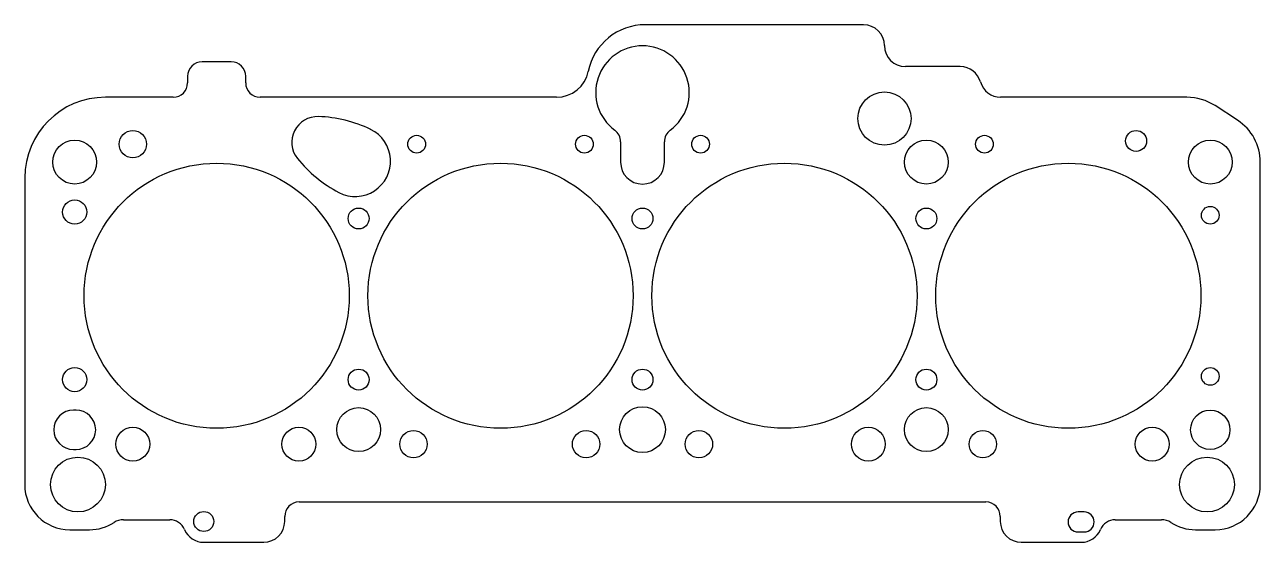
# Model space of a CAD drawing. Header units: millimetres. Extents: x -192 to 192, y -190 to -30.
import ezdxf

# ---------------------------------------------------------------- set-up
doc = ezdxf.new("R2010")
doc.units = ezdxf.units.MM

msp = doc.modelspace()

# ---------------------------------------------------------------- linework, layer by layer
at = {"color": 7, "linetype": 'Continuous', "lineweight": 25}
for p, q in [((68.5, -29.75), (0.84, -29.75)), ((-127.5, -41.25), (-136.5, -41.25)), ((-141, -45.75), (-141, -47.75)), ((-123, -47.75), (-123, -45.75)), ((98.5, -42.75), (81.5, -42.75)), ((-145.5, -52.25), (-166.5, -52.25)), ((-26.61, -52.25), (-118.5, -52.25)), ((168.75, -52.25), (111.02, -52.25)), ((184.45, -59.38), (177.48, -54.84)), ((-6.8, -66.07), (-6.8, -72.37)), ((6.8, -72.37), (6.8, -66.07)), ((191.5, -172.35), (191.5, -72.37)), ((-191.5, -77.25), (-191.5, -172.35)), ((-175.6, -149.25), (-176.4, -149.25)), ((-176.4, -161.45), (-175.6, -161.45)), ((-106.4, -177.75), (106.4, -177.75)), ((-160.84, -183.25), (-146.55, -183.25)), ((-110.9, -183.75), (-110.9, -182.25)), ((110.9, -182.25), (110.9, -183.75)), ((136.9, -180.85), (135, -180.85)), ((146.55, -183.25), (160.84, -183.25)), ((-177.5, -186.35), (-171.39, -186.35)), ((135, -187.05), (136.9, -187.05)), ((171.39, -186.35), (177.5, -186.35)), ((-136, -190.25), (-117.4, -190.25)), ((117.4, -190.25), (136, -190.25))]:
    msp.add_line(p, q, dxfattribs=at)
for centre, radius in [((75, -58.85), 8.25), ((-158, -66.8), 4.25), ((-70, -66.8), 2.75), ((-18, -66.8), 2.75), ((18, -66.8), 2.75), ((106, -66.8), 2.75), ((153, -65.8), 3.25), ((-176, -72.37), 6.8), ((88, -72.37), 6.8), ((176, -72.37), 6.8), ((-132, -113.8), 41.1), ((-44, -113.8), 41.1), ((44, -113.8), 41.1), ((132, -113.8), 41.1), ((-176, -87.85), 3.75), ((-88, -89.85), 3.25), ((0, -89.85), 3.25), ((88, -89.85), 3.25), ((176, -88.85), 2.75), ((-176, -139.8), 3.75), ((-88, -139.8), 3.25), ((0, -139.8), 3.25), ((88, -139.8), 3.25), ((176, -138.8), 2.75), ((-88, -155.3), 6.8), ((0, -155.3), 7.1), ((88, -155.3), 6.8), ((176, -155.35), 6.1), ((-158, -159.83), 5.25), ((-106.5, -159.83), 5.25), ((-71, -159.83), 4.25), ((-17.5, -159.83), 4.25), ((17.5, -159.83), 4.25), ((70, -159.83), 5.25), ((105.5, -159.83), 4.25), ((158, -159.83), 5.25), ((-175, -172.35), 8.5), ((175, -172.35), 8.5), ((-136, -183.8), 3.1)]:
    msp.add_circle(centre, radius, dxfattribs=at)
for centre, radius, start, end in [((0.84, -47.75), 18, 90, 168.672), ((68.5, -36.25), 6.5, 0, 90), ((0, -50.8), 14.5, 306.494, 233.5061), ((81.5, -36.25), 6.5, 180, 270), ((-136.5, -45.75), 4.5, 90, 180), ((-127.5, -45.75), 4.5, 0, 90), ((-26.61, -42.25), 10, 270, 348.6715), ((98.5, -49.25), 6.5, 15.6183, 90), ((-145.5, -47.75), 4.5, 270, 0), ((-118.5, -47.75), 4.5, 180, 270), ((111.02, -45.75), 6.5, 195.6187, 270), ((-166.5, -77.25), 25, 90, 180), ((168.75, -68.25), 16, 56.9453, 90), ((-100.72, -66.22), 8, 88.1387, 218.5278), ((-101.75, -98.2), 40, 64.0734, 88.1387), ((176, -72.37), 15.5, 0, 56.9454), ((-89.05, -72.07), 10.95, 242.5929, 64.0732), ((-11.3, -66.07), 4.5, 360, 53.5062), ((11.3, -66.07), 4.5, 126.4936, 180), ((-75.68, -46.28), 40, 218.5277, 242.5929), ((0, -72.37), 6.8, 180, 0), ((-176.4, -155.35), 6.1, 90, 270), ((-175.6, -155.35), 6.1, 270, 90), ((-177.5, -172.35), 14, 180, 270), ((177.5, -172.35), 14, 270, 360), ((-106.4, -182.25), 4.5, 90, 180), ((106.4, -182.25), 4.5, 0, 90), ((-160.84, -188.75), 5.5, 90, 122.7516), ((-146.55, -188.25), 5, 22.8702, 90), ((-117.4, -183.75), 6.5, 270, 0), ((117.4, -183.75), 6.5, 180, 270), ((135, -183.95), 3.1, 90, 270), ((136.9, -183.95), 3.1, 270, 90), ((146.55, -188.25), 5, 90, 157.1297), ((160.84, -188.75), 5.5, 57.2489, 89.9998), ((-171.39, -172.35), 14, 270, 302.7513), ((-136, -183.8), 6.45, 202.8703, 270), ((136, -183.8), 6.45, 270, 337.1297), ((171.39, -172.35), 14, 237.2484, 270)]:
    msp.add_arc(centre, radius, start, end, dxfattribs=at)

doc.saveas('drawing.dxf')
